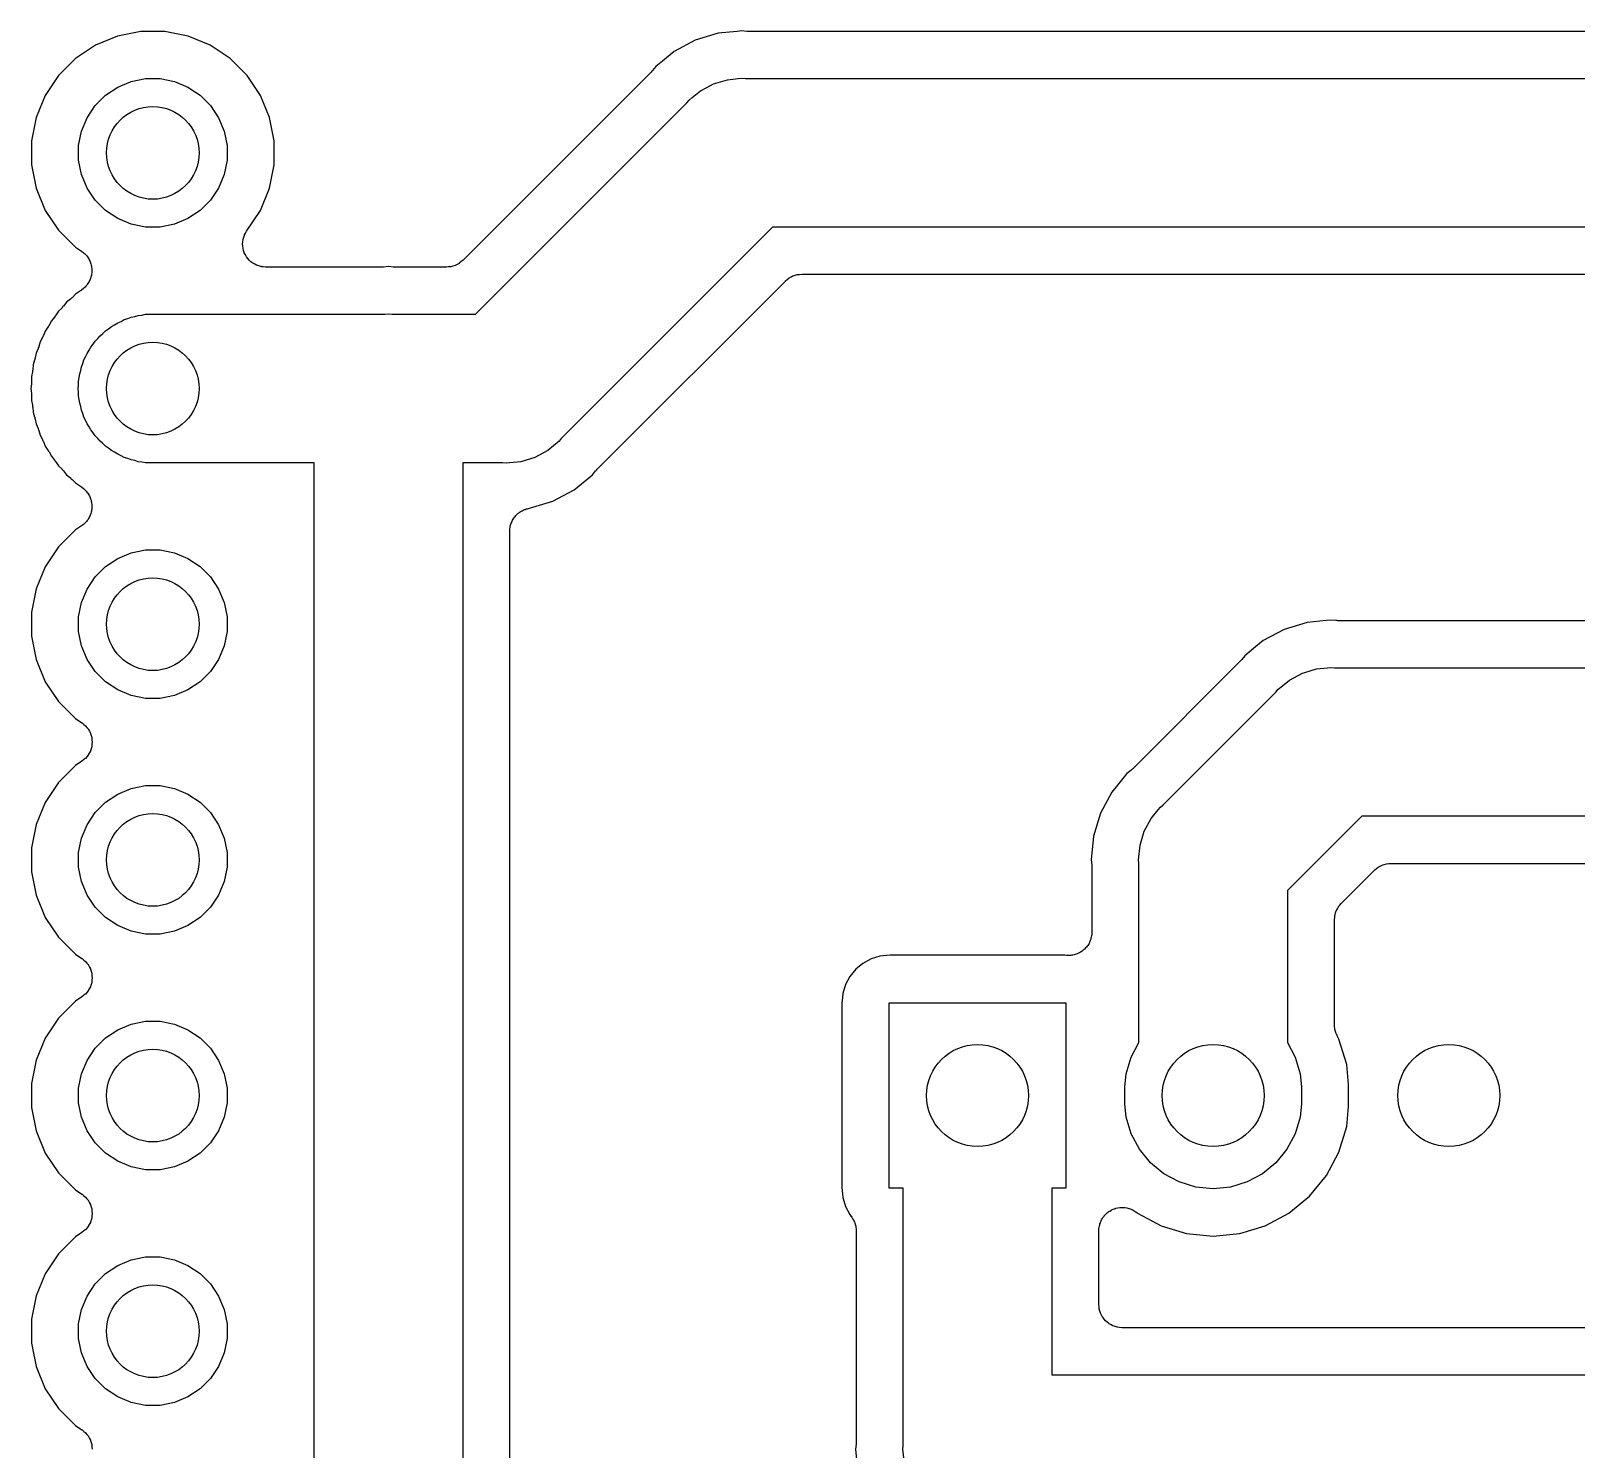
# Model space of a CAD drawing. Extents: x 42.5 to 107.4, y -118.8 to -66.6.
# Drawn here: x 68.54 to 85.19, y -92.71 to -77.43 of the extents above; entities that cross this region are included whole.
import ezdxf

# ---------------------------------------------------------------- set-up
doc = ezdxf.new("R2010")
doc.units = 0
doc.layers.add('BLACK', color=7, linetype='CONTINUOUS')

msp = doc.modelspace()

# ---------------------------------------------------------------- linework, layer by layer
at = {"layer": 'BLACK', "linetype": 'CONTINUOUS'}
for p, q in [((69.7212, -77.432), (69.4685, -77.4823)), ((69.9788, -77.432), (69.7212, -77.432)), ((70.2315, -77.4823), (69.9788, -77.432)), ((75.9436, -77.4509), (75.697, -77.5257)), ((76.1479, -77.4308), (75.9436, -77.4509)), ((76.148, -77.4308), (76.1479, -77.4308)), ((76.2, -77.4257), (76.148, -77.4308)), ((76.252, -77.4308), (76.2, -77.4257)), ((76.2626, -77.4308), (76.252, -77.4308)), ((76.273, -77.432), (76.2626, -77.4308)), ((76.2765, -77.432), (76.273, -77.432)), ((89.5247, -77.432), (76.2765, -77.432)), ((69.2304, -77.5809), (69.0162, -77.724)), ((69.4685, -77.4823), (69.2304, -77.5809)), ((70.4696, -77.5809), (70.2315, -77.4823)), ((70.6838, -77.724), (70.4696, -77.5809)), ((75.697, -77.5257), (75.4698, -77.6472)), ((69.0162, -77.724), (68.834, -77.9062)), ((70.866, -77.9062), (70.6838, -77.724)), ((75.3436, -77.7507), (75.2706, -77.8106)), ((75.4698, -77.6472), (75.3436, -77.7507)), ((75.3436, -77.7507), (75.3436, -77.7507)), ((68.834, -77.9062), (68.6909, -78.1204)), ((69.6166, -77.9707), (69.7712, -77.94)), ((69.7712, -77.94), (69.9288, -77.94)), ((69.9288, -77.94), (70.0834, -77.9707)), ((71.0091, -78.1204), (70.866, -77.9062)), ((75.221, -77.8692), (73.1914, -79.8988)), ((75.2277, -77.8611), (75.221, -77.8692)), ((75.2352, -77.8537), (75.2277, -77.8611)), ((75.2375, -77.851), (75.2352, -77.8537)), ((75.2706, -77.8106), (75.2375, -77.851)), ((75.8924, -77.9973), (76.0432, -77.9516)), ((76.0432, -77.9516), (76.1607, -77.94)), ((76.1607, -77.94), (76.2, -77.9361)), ((76.1607, -77.94), (76.1607, -77.94)), ((76.2, -77.9361), (76.2393, -77.94)), ((76.2393, -77.94), (89.8386, -77.94)), ((69.2286, -78.23), (69.34, -78.1186)), ((69.34, -78.1186), (69.4711, -78.031)), ((69.4711, -78.031), (69.6166, -77.9707)), ((70.0834, -77.9707), (70.2289, -78.031)), ((70.2289, -78.031), (70.36, -78.1186)), ((70.36, -78.1186), (70.4714, -78.23)), ((75.6646, -78.1445), (75.7534, -78.0716)), ((75.7534, -78.0716), (75.8208, -78.0356)), ((75.8208, -78.0356), (75.8924, -77.9973)), ((68.6909, -78.1204), (68.5923, -78.3585)), ((69.141, -78.3611), (69.2286, -78.23)), ((70.4714, -78.23), (70.559, -78.3611)), ((71.1077, -78.3585), (71.0091, -78.1204)), ((73.3286, -80.48), (75.6065, -78.2021)), ((75.6065, -78.2021), (75.6316, -78.1716)), ((75.6316, -78.1716), (75.6646, -78.1445)), ((68.5923, -78.3585), (68.542, -78.6112)), ((69.0807, -78.5066), (69.141, -78.3611)), ((70.559, -78.3611), (70.6193, -78.5066)), ((71.158, -78.6112), (71.1077, -78.3585)), ((68.542, -78.6112), (68.542, -78.8688)), ((69.05, -78.6612), (69.0807, -78.5066)), ((70.6193, -78.5066), (70.65, -78.6612)), ((71.158, -78.8688), (71.158, -78.6112)), ((69.05, -78.8188), (69.05, -78.6612)), ((70.65, -78.6612), (70.65, -78.8188)), ((68.542, -78.8688), (68.5923, -79.1215)), ((69.0807, -78.9734), (69.05, -78.8188)), ((70.65, -78.8188), (70.6193, -78.9734)), ((71.1077, -79.1215), (71.158, -78.8688)), ((69.141, -79.1189), (69.0807, -78.9734)), ((70.6193, -78.9734), (70.559, -79.1189)), ((68.5923, -79.1215), (68.6909, -79.3596)), ((69.2286, -79.25), (69.141, -79.1189)), ((69.34, -79.3614), (69.2286, -79.25)), ((70.4714, -79.25), (70.36, -79.3614)), ((70.559, -79.1189), (70.4714, -79.25)), ((71.0091, -79.3596), (71.1077, -79.1215)), ((68.6909, -79.3596), (68.834, -79.5738)), ((69.4711, -79.449), (69.34, -79.3614)), ((69.6166, -79.5093), (69.4711, -79.449)), ((70.2289, -79.449), (70.0834, -79.5093)), ((70.36, -79.3614), (70.2289, -79.449)), ((70.8598, -79.5831), (71.0091, -79.3596)), ((68.834, -79.5738), (69.0162, -79.756)), ((69.7712, -79.54), (69.6166, -79.5093)), ((69.9288, -79.54), (69.7712, -79.54)), ((70.0834, -79.5093), (69.9288, -79.54)), ((70.8372, -79.6251), (70.8485, -79.6042)), ((70.8485, -79.6042), (70.8598, -79.5831)), ((76.5314, -79.54), (74.2535, -81.8179)), ((90.1307, -79.54), (76.5314, -79.54)), ((69.0162, -79.756), (69.0826, -79.8004)), ((70.8176, -79.7203), (70.8201, -79.6965)), ((70.8177, -79.7208), (70.8176, -79.7203)), ((70.8176, -79.7213), (70.8177, -79.7208)), ((70.8199, -79.7452), (70.8176, -79.7213)), ((70.8221, -79.7688), (70.8199, -79.7452)), ((70.8201, -79.6965), (70.8225, -79.6728)), ((70.8222, -79.7694), (70.8221, -79.7688)), ((70.8223, -79.7699), (70.8222, -79.7694)), ((70.8291, -79.7928), (70.8223, -79.7699)), ((70.8225, -79.6728), (70.8227, -79.6723)), ((70.8227, -79.6717), (70.8298, -79.649)), ((70.8227, -79.6723), (70.8227, -79.6717)), ((70.8298, -79.649), (70.8368, -79.6261)), ((70.8368, -79.6261), (70.837, -79.6256)), ((70.837, -79.6256), (70.8372, -79.6251)), ((69.0826, -79.8004), (69.0855, -79.8023)), ((69.0855, -79.8023), (69.0943, -79.8098)), ((69.0943, -79.8098), (69.1039, -79.8162)), ((69.1039, -79.8162), (69.1129, -79.8255)), ((69.1129, -79.8255), (69.1228, -79.8338)), ((69.1228, -79.8338), (69.13, -79.8428)), ((69.13, -79.8428), (69.1381, -79.851)), ((69.1381, -79.851), (69.1452, -79.8618)), ((69.1452, -79.8618), (69.1533, -79.8719)), ((69.1533, -79.8719), (69.1586, -79.8821)), ((69.1586, -79.8821), (69.1649, -79.8918)), ((69.1649, -79.8918), (69.1698, -79.9037)), ((69.1698, -79.9037), (69.1758, -79.9152)), ((69.1758, -79.9152), (69.179, -79.9263)), ((69.179, -79.9263), (69.1834, -79.9369)), ((69.1834, -79.9369), (69.1858, -79.9496)), ((69.1858, -79.9496), (69.1894, -79.962)), ((70.8358, -79.8157), (70.8291, -79.7928)), ((70.8361, -79.8161), (70.8358, -79.8157)), ((70.8363, -79.8167), (70.8361, -79.8161)), ((70.8474, -79.8378), (70.8363, -79.8167)), ((70.8584, -79.8589), (70.8474, -79.8378)), ((70.8588, -79.8593), (70.8584, -79.8589)), ((70.859, -79.8598), (70.8588, -79.8593)), ((70.8741, -79.8784), (70.859, -79.8598)), ((70.889, -79.8969), (70.8741, -79.8784)), ((70.8894, -79.8973), (70.889, -79.8969)), ((70.8898, -79.8977), (70.8894, -79.8973)), ((70.9082, -79.913), (70.8898, -79.8977)), ((70.9264, -79.9283), (70.9082, -79.913)), ((70.9269, -79.9285), (70.9264, -79.9283)), ((70.9273, -79.9289), (70.9269, -79.9285)), ((70.9483, -79.9403), (70.9273, -79.9289)), ((70.9692, -79.9518), (70.9483, -79.9403)), ((73.1303, -79.9423), (73.1099, -79.9531)), ((73.1508, -79.9317), (73.1303, -79.9423)), ((73.1518, -79.9308), (73.1508, -79.9317)), ((73.153, -79.9302), (73.1518, -79.9308)), ((73.1709, -79.9156), (73.153, -79.9302)), ((73.1889, -79.9012), (73.1709, -79.9156)), ((73.1908, -79.8994), (73.1889, -79.9012)), ((73.1914, -79.8988), (73.1908, -79.8994)), ((73.1908, -79.8994), (73.1908, -79.8994)), ((73.1908, -79.8994), (73.1908, -79.8994)), ((69.1685, -80.1158), (69.164, -80.1265)), ((69.174, -80.1057), (69.1685, -80.1158)), ((69.1778, -80.0934), (69.174, -80.1057)), ((69.1828, -80.0814), (69.1778, -80.0934)), ((69.1851, -80.0702), (69.1828, -80.0814)), ((69.1885, -80.0592), (69.1851, -80.0702)), ((69.1899, -80.0463), (69.1885, -80.0592)), ((69.1894, -79.962), (69.1905, -79.9735)), ((69.1925, -80.0336), (69.1899, -80.0463)), ((69.1905, -79.9735), (69.1926, -79.9848)), ((69.1937, -80.0106), (69.1925, -80.0221)), ((69.1925, -80.0221), (69.1925, -80.0336)), ((69.1926, -79.9848), (69.1926, -79.9978)), ((69.1926, -79.9978), (69.1937, -80.0106)), ((70.9697, -79.9519), (70.9692, -79.9518)), ((70.9702, -79.9522), (70.9697, -79.9519)), ((70.9929, -79.9593), (70.9702, -79.9522)), ((71.0157, -79.9665), (70.9929, -79.9593)), ((71.0162, -79.9666), (71.0157, -79.9665)), ((71.0167, -79.9668), (71.0162, -79.9666)), ((71.0405, -79.9693), (71.0167, -79.9668)), ((71.0641, -79.972), (71.0405, -79.9693)), ((71.0652, -79.972), (71.0641, -79.972)), ((71.0653, -79.972), (71.0652, -79.972)), ((71.0652, -79.972), (71.0652, -79.972)), ((71.0676, -79.972), (71.0653, -79.972)), ((72.3135, -79.972), (71.0676, -79.972)), ((72.324, -79.971), (72.3135, -79.972)), ((72.3345, -79.9711), (72.324, -79.971)), ((72.338, -79.9708), (72.3345, -79.9711)), ((72.39, -79.9657), (72.338, -79.9708)), ((72.442, -79.9708), (72.39, -79.9657)), ((72.4526, -79.9708), (72.442, -79.9708)), ((72.463, -79.972), (72.4526, -79.9708)), ((72.4665, -79.972), (72.463, -79.972)), ((73.0147, -79.972), (72.4665, -79.972)), ((73.0377, -79.9697), (73.0147, -79.972)), ((73.0606, -79.9677), (73.0377, -79.9697)), ((73.0619, -79.9674), (73.0606, -79.9677)), ((73.0632, -79.9672), (73.0619, -79.9674)), ((73.0854, -79.9606), (73.0632, -79.9672)), ((73.1075, -79.9541), (73.0854, -79.9606)), ((73.1087, -79.9535), (73.1075, -79.9541)), ((73.1099, -79.9531), (73.1087, -79.9535)), ((76.6711, -80.1188), (76.6891, -80.1044)), ((76.6891, -80.1044), (76.707, -80.0898)), ((76.707, -80.0898), (76.7082, -80.0892)), ((76.7082, -80.0892), (76.7092, -80.0883)), ((76.7092, -80.0883), (76.7297, -80.0777)), ((76.7297, -80.0777), (76.7501, -80.0669)), ((76.7501, -80.0669), (76.7513, -80.0665)), ((76.7513, -80.0665), (76.7525, -80.0659)), ((76.7525, -80.0659), (76.7746, -80.0595)), ((76.7746, -80.0595), (76.7968, -80.0528)), ((76.7968, -80.0528), (76.7981, -80.0526)), ((76.7981, -80.0526), (76.7994, -80.0523)), ((76.7994, -80.0523), (76.8223, -80.0503)), ((76.8223, -80.0503), (76.8453, -80.048)), ((76.8453, -80.048), (90.0935, -80.048)), ((69.0162, -80.264), (68.9792, -80.301)), ((69.0597, -80.235), (69.0162, -80.264)), ((69.0678, -80.2283), (69.0597, -80.235)), ((69.0767, -80.2225), (69.0678, -80.2283)), ((69.0794, -80.2203), (69.0767, -80.2225)), ((69.1023, -80.2015), (69.0794, -80.2203)), ((69.1105, -80.1934), (69.1023, -80.2015)), ((69.1194, -80.1861), (69.1105, -80.1934)), ((69.1277, -80.1762), (69.1194, -80.1861)), ((69.1369, -80.167), (69.1277, -80.1762)), ((69.1433, -80.1574), (69.1369, -80.167)), ((69.1506, -80.1486), (69.1433, -80.1574)), ((69.1568, -80.1372), (69.1506, -80.1486)), ((69.164, -80.1265), (69.1568, -80.1372)), ((74.639, -82.1508), (76.6686, -80.1212)), ((76.6686, -80.1212), (76.6692, -80.1206)), ((76.6692, -80.1206), (76.6711, -80.1188)), ((76.6692, -80.1206), (76.6692, -80.1206)), ((76.6692, -80.1206), (76.6692, -80.1206)), ((68.834, -80.4462), (68.805, -80.4897)), ((68.871, -80.4092), (68.834, -80.4462)), ((68.8777, -80.4011), (68.871, -80.4092)), ((68.8852, -80.3937), (68.8777, -80.4011)), ((68.8875, -80.3911), (68.8852, -80.3937)), ((68.9206, -80.3506), (68.8875, -80.3911)), ((68.9611, -80.3175), (68.9206, -80.3506)), ((68.9685, -80.31), (68.9611, -80.3175)), ((68.9767, -80.3034), (68.9685, -80.31)), ((68.9792, -80.301), (68.9767, -80.3034)), ((68.7199, -80.617), (68.6909, -80.6604)), ((68.7249, -80.6077), (68.7199, -80.617)), ((68.7309, -80.599), (68.7249, -80.6077)), ((68.7325, -80.5959), (68.7309, -80.599)), ((68.7572, -80.5498), (68.7325, -80.5959)), ((68.7903, -80.5094), (68.7572, -80.5498)), ((68.7962, -80.5006), (68.7903, -80.5094)), ((68.803, -80.4926), (68.7962, -80.5006)), ((68.805, -80.4897), (68.803, -80.4926)), ((69.3729, -80.6367), (69.4034, -80.6116)), ((69.4034, -80.6116), (69.4382, -80.593)), ((69.4382, -80.593), (69.4711, -80.571)), ((69.4711, -80.571), (69.5076, -80.5559)), ((69.5076, -80.5559), (69.5424, -80.5373)), ((69.5424, -80.5373), (69.5802, -80.5259)), ((69.5802, -80.5259), (69.6166, -80.5107)), ((69.6166, -80.5107), (69.6554, -80.503)), ((69.6554, -80.503), (69.6932, -80.4916)), ((69.6932, -80.4916), (69.7325, -80.4877)), ((69.7325, -80.4877), (69.7712, -80.48)), ((69.7712, -80.48), (72.3507, -80.48)), ((72.3507, -80.48), (72.39, -80.4761)), ((72.39, -80.4761), (72.4293, -80.48)), ((72.4293, -80.48), (73.3286, -80.48)), ((68.6357, -80.777), (68.6205, -80.8271)), ((68.6604, -80.7309), (68.6357, -80.777)), ((68.6644, -80.7212), (68.6604, -80.7309)), ((68.6695, -80.712), (68.6644, -80.7212)), ((68.6709, -80.7087), (68.6695, -80.712)), ((68.6909, -80.6604), (68.6709, -80.7087)), ((69.2067, -80.8029), (69.2286, -80.77)), ((69.2286, -80.77), (69.2565, -80.7421)), ((69.2565, -80.7421), (69.2816, -80.7116)), ((69.2816, -80.7116), (69.3121, -80.6865)), ((69.3121, -80.6865), (69.34, -80.6586)), ((69.34, -80.6586), (69.3729, -80.6367)), ((68.5821, -80.9497), (68.5814, -80.9532)), ((68.5923, -80.8985), (68.5821, -80.9497)), ((68.6123, -80.8502), (68.5923, -80.8985)), ((68.6153, -80.8401), (68.6123, -80.8502)), ((68.6195, -80.8304), (68.6153, -80.8401)), ((68.6205, -80.8271), (68.6195, -80.8304)), ((69.1073, -80.9724), (69.1259, -80.9376)), ((69.1259, -80.9376), (69.141, -80.9011)), ((69.141, -80.9011), (69.163, -80.8682)), ((69.163, -80.8682), (69.1816, -80.8334)), ((69.1816, -80.8334), (69.2067, -80.8029)), ((68.5522, -81.0999), (68.542, -81.1512)), ((68.5532, -81.0894), (68.5522, -81.0999)), ((68.5554, -81.0791), (68.5532, -81.0894)), ((68.5558, -81.0756), (68.5554, -81.0791)), ((68.5609, -81.0236), (68.5558, -81.0756)), ((68.5761, -80.9735), (68.5609, -81.0236)), ((68.5782, -80.9632), (68.5761, -80.9735)), ((68.5814, -80.9532), (68.5782, -80.9632)), ((69.0616, -81.1232), (69.073, -81.0854)), ((69.073, -81.0854), (69.0807, -81.0466)), ((69.0807, -81.0466), (69.0959, -81.0102)), ((69.0959, -81.0102), (69.1073, -80.9724)), ((68.5408, -81.228), (68.5357, -81.28)), ((68.5357, -81.28), (68.5408, -81.332)), ((68.542, -81.207), (68.5408, -81.2174)), ((68.5408, -81.2174), (68.5408, -81.228)), ((68.542, -81.1512), (68.542, -81.2035)), ((68.542, -81.2035), (68.542, -81.207)), ((69.0461, -81.28), (69.05, -81.2407)), ((69.05, -81.3193), (69.0461, -81.28)), ((69.05, -81.2012), (69.0577, -81.1625)), ((69.05, -81.2407), (69.05, -81.2012)), ((69.0577, -81.1625), (69.0616, -81.1232)), ((68.5408, -81.332), (68.5411, -81.3355)), ((68.5411, -81.3355), (68.541, -81.346)), ((68.541, -81.346), (68.542, -81.3565)), ((68.542, -81.3565), (68.542, -81.4088)), ((68.542, -81.4088), (68.5522, -81.4601)), ((69.05, -81.3588), (69.05, -81.3193)), ((69.0577, -81.3975), (69.05, -81.3588)), ((69.0616, -81.4368), (69.0577, -81.3975)), ((69.073, -81.4746), (69.0616, -81.4368)), ((68.5522, -81.4601), (68.5529, -81.4635)), ((68.5529, -81.4635), (68.5537, -81.474)), ((68.5537, -81.474), (68.5558, -81.4844)), ((68.5558, -81.4844), (68.5609, -81.5364)), ((68.5609, -81.5364), (68.5761, -81.5865)), ((68.5761, -81.5865), (68.5771, -81.5898)), ((68.5771, -81.5898), (68.579, -81.6002)), ((68.579, -81.6002), (68.5821, -81.6102)), ((68.5821, -81.6102), (68.5923, -81.6615)), ((69.0807, -81.5134), (69.073, -81.4746)), ((69.0959, -81.5498), (69.0807, -81.5134)), ((69.1073, -81.5876), (69.0959, -81.5498)), ((69.1259, -81.6224), (69.1073, -81.5876)), ((68.5923, -81.6615), (68.6123, -81.7098)), ((68.6123, -81.7098), (68.6136, -81.7131)), ((68.6136, -81.7131), (68.6165, -81.7232)), ((68.6165, -81.7232), (68.6205, -81.7329)), ((68.6205, -81.7329), (68.6357, -81.783)), ((68.6357, -81.783), (68.6604, -81.8291)), ((69.141, -81.6589), (69.1259, -81.6224)), ((69.163, -81.6918), (69.141, -81.6589)), ((69.1816, -81.7266), (69.163, -81.6918)), ((69.2067, -81.7571), (69.1816, -81.7266)), ((69.2286, -81.79), (69.2067, -81.7571)), ((68.6604, -81.8291), (68.662, -81.8322)), ((68.662, -81.8322), (68.6659, -81.842)), ((68.6659, -81.842), (68.6709, -81.8513)), ((68.6709, -81.8513), (68.6909, -81.8996)), ((68.6909, -81.8996), (68.7199, -81.943)), ((68.7199, -81.943), (68.7218, -81.946)), ((68.7218, -81.946), (68.7267, -81.9553)), ((69.2565, -81.8179), (69.2286, -81.79)), ((69.2816, -81.8484), (69.2565, -81.8179)), ((69.3121, -81.8735), (69.2816, -81.8484)), ((69.34, -81.9014), (69.3121, -81.8735)), ((69.3729, -81.9233), (69.34, -81.9014)), ((69.4034, -81.9484), (69.3729, -81.9233)), ((69.4382, -81.967), (69.4034, -81.9484)), ((74.1066, -81.9484), (73.9676, -82.0227)), ((74.2284, -81.8484), (74.1066, -81.9484)), ((74.2535, -81.8179), (74.2284, -81.8484)), ((68.7267, -81.9553), (68.7325, -81.9641)), ((68.7325, -81.9641), (68.7572, -82.0102)), ((68.7572, -82.0102), (68.7903, -82.0506)), ((68.7903, -82.0506), (68.7925, -82.0533)), ((68.7925, -82.0533), (68.7983, -82.0622)), ((68.7983, -82.0622), (68.805, -82.0703)), ((68.805, -82.0703), (68.834, -82.1138)), ((68.834, -82.1138), (68.871, -82.1508)), ((69.4711, -81.989), (69.4382, -81.967)), ((69.5076, -82.0041), (69.4711, -81.989)), ((69.5424, -82.0227), (69.5076, -82.0041)), ((69.5802, -82.0341), (69.5424, -82.0227)), ((69.6166, -82.0493), (69.5802, -82.0341)), ((69.6554, -82.057), (69.6166, -82.0493)), ((69.6932, -82.0684), (69.6554, -82.057)), ((69.7325, -82.0723), (69.6932, -82.0684)), ((69.7712, -82.08), (69.7325, -82.0723)), ((71.59, -82.08), (69.7712, -82.08)), ((71.59, -97.7507), (71.59, -82.08)), ((73.6207, -82.08), (73.19, -82.08)), ((73.19, -82.08), (73.19, -97.4586)), ((73.66, -82.0839), (73.6207, -82.08)), ((73.6993, -82.08), (73.66, -82.0839)), ((73.8168, -82.0684), (73.6993, -82.08)), ((73.6993, -82.08), (73.6993, -82.08)), ((73.9676, -82.0227), (73.8168, -82.0684)), ((68.871, -82.1508), (68.8734, -82.1533)), ((68.8734, -82.1533), (68.88, -82.1615)), ((68.88, -82.1615), (68.8875, -82.1689)), ((68.8875, -82.1689), (68.9206, -82.2094)), ((68.9206, -82.2094), (68.9611, -82.2425)), ((68.9611, -82.2425), (68.9637, -82.2448)), ((68.9637, -82.2448), (68.9711, -82.2523)), ((68.9711, -82.2523), (68.9792, -82.259)), ((68.9792, -82.259), (69.0162, -82.296)), ((74.3902, -82.3728), (74.5894, -82.2094)), ((74.5894, -82.2094), (74.6225, -82.1689)), ((74.6225, -82.1689), (74.6248, -82.1663)), ((74.6248, -82.1663), (74.6323, -82.1589)), ((74.6323, -82.1589), (74.639, -82.1508)), ((69.0162, -82.296), (69.0597, -82.325)), ((69.0597, -82.325), (69.0626, -82.327)), ((69.0626, -82.327), (69.0706, -82.3338)), ((69.0706, -82.3338), (69.0794, -82.3397)), ((69.0794, -82.3397), (69.1023, -82.3585)), ((69.1023, -82.3585), (69.105, -82.3607)), ((69.105, -82.3607), (69.1131, -82.369)), ((69.1131, -82.369), (69.1219, -82.3764)), ((69.1219, -82.3764), (69.13, -82.3864)), ((69.13, -82.3864), (69.1391, -82.3957)), ((69.1391, -82.3957), (69.1453, -82.4054)), ((69.1453, -82.4054), (69.1526, -82.4143)), ((69.1526, -82.4143), (69.1586, -82.4258)), ((69.1586, -82.4258), (69.1656, -82.4366)), ((69.1656, -82.4366), (69.1699, -82.4473)), ((69.1699, -82.4473), (69.1753, -82.4575)), ((74.163, -82.4943), (74.3902, -82.3728)), ((69.1753, -82.4575), (69.179, -82.4699)), ((69.179, -82.4699), (69.1838, -82.4819)), ((69.185, -82.6138), (69.1823, -82.6264)), ((69.1838, -82.4819), (69.1859, -82.4932)), ((69.1888, -82.6014), (69.185, -82.6138)), ((69.1859, -82.4932), (69.1892, -82.5043)), ((69.1899, -82.5899), (69.1888, -82.6014)), ((69.1892, -82.5043), (69.1904, -82.5171)), ((69.1923, -82.5786), (69.1899, -82.5899)), ((69.1904, -82.5171), (69.1928, -82.5298)), ((69.1924, -82.5657), (69.1923, -82.5786)), ((69.1937, -82.5528), (69.1924, -82.5657)), ((69.1928, -82.5298), (69.1927, -82.5414)), ((69.1927, -82.5414), (69.1937, -82.5528)), ((73.7899, -82.6235), (73.8009, -82.6162)), ((73.8009, -82.6162), (73.8111, -82.608)), ((73.8111, -82.608), (73.8211, -82.6027)), ((73.8211, -82.6027), (73.8305, -82.5965)), ((73.8305, -82.5965), (73.8427, -82.5915)), ((73.8427, -82.5915), (73.8543, -82.5854)), ((73.8543, -82.5854), (73.8652, -82.5822)), ((73.8652, -82.5822), (73.8756, -82.5779)), ((73.8756, -82.5779), (73.8885, -82.5753)), ((73.8885, -82.5753), (73.9012, -82.5716)), ((73.9012, -82.5716), (73.9111, -82.5707)), ((73.9111, -82.5707), (74.163, -82.4943)), ((69.0826, -82.7596), (69.0162, -82.804)), ((69.0915, -82.7523), (69.0826, -82.7596)), ((69.1012, -82.746), (69.0915, -82.7523)), ((69.1104, -82.7369), (69.1012, -82.746)), ((69.1204, -82.7287), (69.1104, -82.7369)), ((69.1277, -82.7198), (69.1204, -82.7287)), ((69.1359, -82.7117), (69.1277, -82.7198)), ((69.1431, -82.701), (69.1359, -82.7117)), ((69.1514, -82.691), (69.1431, -82.701)), ((69.1568, -82.6809), (69.1514, -82.691)), ((69.1633, -82.6713), (69.1568, -82.6809)), ((69.1683, -82.6594), (69.1633, -82.6713)), ((69.1745, -82.648), (69.1683, -82.6594)), ((69.1778, -82.637), (69.1745, -82.648)), ((69.1823, -82.6264), (69.1778, -82.637)), ((73.6994, -82.7912), (73.702, -82.7783)), ((73.702, -82.7783), (73.7035, -82.7652)), ((73.7035, -82.7652), (73.7069, -82.7544)), ((73.7069, -82.7544), (73.7091, -82.7434)), ((73.7091, -82.7434), (73.7142, -82.7312)), ((73.7142, -82.7312), (73.7182, -82.7187)), ((73.7182, -82.7187), (73.7237, -82.7088)), ((73.7237, -82.7088), (73.728, -82.6984)), ((73.728, -82.6984), (73.7354, -82.6875)), ((73.7354, -82.6875), (73.7417, -82.6759)), ((73.7417, -82.6759), (73.749, -82.6673)), ((73.749, -82.6673), (73.7553, -82.6579)), ((73.7553, -82.6579), (73.7646, -82.6486)), ((73.7646, -82.6486), (73.7731, -82.6386)), ((73.7731, -82.6386), (73.7819, -82.6315)), ((73.7819, -82.6315), (73.7899, -82.6235)), ((69.0162, -82.804), (68.834, -82.9862)), ((73.698, -82.8137), (73.6993, -82.8024)), ((73.698, -82.8172), (73.698, -82.8137)), ((73.698, -97.1447), (73.698, -82.8172)), ((73.6993, -82.8024), (73.6994, -82.7912)), ((68.834, -82.9862), (68.6909, -83.2004)), ((69.34, -83.1986), (69.4711, -83.111)), ((69.4711, -83.111), (69.6166, -83.0507)), ((69.6166, -83.0507), (69.7712, -83.02)), ((69.7712, -83.02), (69.9288, -83.02)), ((69.9288, -83.02), (70.0834, -83.0507)), ((70.0834, -83.0507), (70.2289, -83.111)), ((70.2289, -83.111), (70.36, -83.1986)), ((68.6909, -83.2004), (68.5923, -83.4385)), ((69.2286, -83.31), (69.34, -83.1986)), ((70.36, -83.1986), (70.4714, -83.31)), ((68.5923, -83.4385), (68.542, -83.6912)), ((69.0807, -83.5866), (69.141, -83.4411)), ((69.141, -83.4411), (69.2286, -83.31)), ((70.4714, -83.31), (70.559, -83.4411)), ((70.559, -83.4411), (70.6193, -83.5866)), ((69.05, -83.7412), (69.0807, -83.5866)), ((70.6193, -83.5866), (70.65, -83.7412)), ((68.542, -83.6912), (68.542, -83.9488)), ((69.05, -83.8988), (69.05, -83.7412)), ((70.65, -83.7412), (70.65, -83.8988)), ((82.4979, -83.7808), (82.2936, -83.8009)), ((82.498, -83.7808), (82.4979, -83.7808)), ((82.55, -83.7757), (82.498, -83.7808)), ((82.602, -83.7808), (82.55, -83.7757)), ((82.6126, -83.7808), (82.602, -83.7808)), ((82.623, -83.782), (82.6126, -83.7808)), ((82.6265, -83.782), (82.623, -83.782)), ((89.2945, -83.782), (82.6265, -83.782)), ((68.542, -83.9488), (68.5923, -84.2015)), ((69.0807, -84.0534), (69.05, -83.8988)), ((70.65, -83.8988), (70.6193, -84.0534)), ((82.047, -83.8757), (81.8198, -83.9972)), ((82.2936, -83.8009), (82.047, -83.8757)), ((69.141, -84.1989), (69.0807, -84.0534)), ((70.6193, -84.0534), (70.559, -84.1989)), ((81.7161, -84.0823), (81.6206, -84.1606)), ((81.8198, -83.9972), (81.7161, -84.0823)), ((81.7161, -84.0823), (81.7161, -84.0823)), ((68.5923, -84.2015), (68.6909, -84.4396)), ((69.2286, -84.33), (69.141, -84.1989)), ((70.559, -84.1989), (70.4714, -84.33)), ((81.571, -84.2192), (80.4092, -85.381)), ((81.5777, -84.2111), (81.571, -84.2192)), ((81.5852, -84.2037), (81.5777, -84.2111)), ((81.5875, -84.201), (81.5852, -84.2037)), ((81.6206, -84.1606), (81.5875, -84.201)), ((68.6909, -84.4396), (68.834, -84.6538)), ((69.34, -84.4414), (69.2286, -84.33)), ((69.4711, -84.529), (69.34, -84.4414)), ((70.36, -84.4414), (70.2289, -84.529)), ((70.4714, -84.33), (70.36, -84.4414)), ((82.0277, -84.4838), (82.1034, -84.4216)), ((82.1034, -84.4216), (82.2424, -84.3473)), ((82.2424, -84.3473), (82.2694, -84.3391)), ((82.2694, -84.3391), (82.3932, -84.3016)), ((82.3932, -84.3016), (82.5107, -84.29)), ((82.5107, -84.29), (82.55, -84.2861)), ((82.5107, -84.29), (82.5107, -84.29)), ((82.55, -84.2861), (82.5893, -84.29)), ((82.5893, -84.29), (89.8386, -84.29)), ((69.6166, -84.5893), (69.4711, -84.529)), ((69.7712, -84.62), (69.6166, -84.5893)), ((70.0834, -84.5893), (69.9288, -84.62)), ((70.2289, -84.529), (70.0834, -84.5893)), ((80.7421, -85.7665), (81.9565, -84.5521)), ((81.9565, -84.5521), (81.9816, -84.5216)), ((81.9816, -84.5216), (82.0277, -84.4838)), ((68.834, -84.6538), (69.0162, -84.836)), ((69.9288, -84.62), (69.7712, -84.62)), ((69.0162, -84.836), (69.0853, -84.8821)), ((69.0853, -84.8821), (69.087, -84.8833)), ((69.087, -84.8833), (69.0871, -84.8834)), ((69.0871, -84.8834), (69.0871, -84.8834)), ((69.0871, -84.8834), (69.0881, -84.8841)), ((69.0881, -84.8841), (69.1064, -84.8995)), ((69.1064, -84.8995), (69.1245, -84.9146)), ((69.1245, -84.9146), (69.1249, -84.9151)), ((69.1249, -84.9151), (69.1254, -84.9156)), ((69.1254, -84.9156), (69.1403, -84.9342)), ((69.1403, -84.9342), (69.1552, -84.9526)), ((69.1552, -84.9526), (69.1555, -84.9531)), ((69.1555, -84.9531), (69.1559, -84.9537)), ((69.1559, -84.9537), (69.1669, -84.9747)), ((69.1669, -84.9747), (69.1779, -84.9957)), ((69.1779, -84.9957), (69.1781, -84.9964)), ((69.1781, -84.9964), (69.1784, -84.997)), ((69.1784, -84.997), (69.185, -85.0197)), ((69.185, -85.0197), (69.1918, -85.0425)), ((69.1918, -85.0425), (69.1919, -85.0432)), ((69.1919, -85.0432), (69.1921, -85.0438)), ((69.1921, -85.0438), (69.1942, -85.0675)), ((69.1964, -85.0924), (69.1938, -85.116)), ((69.1942, -85.0675), (69.1964, -85.0911)), ((69.1964, -85.0911), (69.1963, -85.0917)), ((69.1963, -85.0917), (69.1964, -85.0924)), ((69.1221, -85.2679), (69.1037, -85.2828)), ((69.1225, -85.2674), (69.1221, -85.2679)), ((69.123, -85.2669), (69.1225, -85.2674)), ((69.1382, -85.2485), (69.123, -85.2669)), ((69.1533, -85.2303), (69.1382, -85.2485)), ((69.1536, -85.2298), (69.1533, -85.2303)), ((69.154, -85.2293), (69.1536, -85.2298)), ((69.1652, -85.2083), (69.154, -85.2293)), ((69.1766, -85.1875), (69.1652, -85.2083)), ((69.1768, -85.1869), (69.1766, -85.1875)), ((69.1771, -85.1863), (69.1768, -85.1869)), ((69.1841, -85.1635), (69.1771, -85.1863)), ((69.1911, -85.1409), (69.1841, -85.1635)), ((69.1912, -85.1403), (69.1911, -85.1409)), ((69.1914, -85.1396), (69.1912, -85.1403)), ((69.1938, -85.116), (69.1914, -85.1396)), ((69.0162, -85.344), (68.834, -85.5262)), ((69.0853, -85.2979), (69.0162, -85.344)), ((69.1037, -85.2828), (69.0853, -85.2979)), ((80.3506, -85.4306), (80.2494, -85.554)), ((80.391, -85.3975), (80.3506, -85.4306)), ((80.3985, -85.39), (80.391, -85.3975)), ((80.4067, -85.3834), (80.3985, -85.39)), ((80.4092, -85.381), (80.4067, -85.3834)), ((68.834, -85.5262), (68.6909, -85.7404)), ((69.4711, -85.651), (69.6166, -85.5907)), ((69.6166, -85.5907), (69.7712, -85.56)), ((69.7712, -85.56), (69.9288, -85.56)), ((69.9288, -85.56), (70.0834, -85.5907)), ((70.0834, -85.5907), (70.2289, -85.651)), ((80.2494, -85.554), (80.1872, -85.6298)), ((80.2494, -85.554), (80.2494, -85.554)), ((68.6909, -85.7404), (68.5923, -85.9785)), ((69.2286, -85.85), (69.34, -85.7386)), ((69.34, -85.7386), (69.4711, -85.651)), ((70.2289, -85.651), (70.36, -85.7386)), ((70.36, -85.7386), (70.4714, -85.85)), ((80.1872, -85.6298), (80.0657, -85.857)), ((80.7116, -85.7916), (80.7421, -85.7665)), ((69.141, -85.9811), (69.2286, -85.85)), ((70.4714, -85.85), (70.559, -85.9811)), ((80.0657, -85.857), (79.9909, -86.1036)), ((80.5373, -86.0524), (80.6116, -85.9134)), ((80.6116, -85.9134), (80.6865, -85.8221)), ((80.6865, -85.8221), (80.7116, -85.7916)), ((80.6865, -85.8221), (80.6865, -85.8221)), ((82.8814, -85.89), (82.08, -86.6914)), ((90.1307, -85.89), (82.8814, -85.89)), ((68.5923, -85.9785), (68.542, -86.2312)), ((69.0807, -86.1266), (69.141, -85.9811)), ((70.559, -85.9811), (70.6193, -86.1266)), ((79.9909, -86.1036), (79.9657, -86.36)), ((80.4916, -86.2032), (80.5373, -86.0524)), ((68.542, -86.2312), (68.542, -86.4888)), ((69.05, -86.2812), (69.0807, -86.1266)), ((70.6193, -86.1266), (70.65, -86.2812)), ((80.4761, -86.36), (80.4916, -86.2032)), ((69.05, -86.4388), (69.05, -86.2812)), ((69.0807, -86.5934), (69.05, -86.4388)), ((70.65, -86.4388), (70.6193, -86.5934)), ((70.65, -86.2812), (70.65, -86.4388)), ((79.9657, -86.36), (79.9708, -86.412)), ((79.9708, -86.412), (79.9711, -86.4155)), ((79.9711, -86.4155), (79.971, -86.4261)), ((79.971, -86.4261), (79.972, -86.4365)), ((79.972, -86.4365), (79.972, -87.1412)), ((80.48, -86.3993), (80.4761, -86.36)), ((80.48, -88.3286), (80.48, -86.3993)), ((83.0391, -86.4544), (83.057, -86.4398)), ((83.057, -86.4398), (83.0582, -86.4392)), ((83.0582, -86.4392), (83.0592, -86.4383)), ((83.0592, -86.4383), (83.0797, -86.4277)), ((83.0797, -86.4277), (83.1001, -86.4169)), ((83.1001, -86.4169), (83.1013, -86.4165)), ((83.1013, -86.4165), (83.1025, -86.4159)), ((83.1025, -86.4159), (83.1246, -86.4095)), ((83.1246, -86.4095), (83.1468, -86.4028)), ((83.1468, -86.4028), (83.1481, -86.4026)), ((83.1481, -86.4026), (83.1494, -86.4023)), ((83.1494, -86.4023), (83.1723, -86.4003)), ((83.1723, -86.4003), (83.1953, -86.398)), ((83.1953, -86.398), (90.0935, -86.398)), ((68.542, -86.4888), (68.5923, -86.7415)), ((69.141, -86.7389), (69.0807, -86.5934)), ((70.6193, -86.5934), (70.559, -86.7389)), ((82.6612, -86.8286), (83.0186, -86.4712)), ((83.0186, -86.4712), (83.0192, -86.4706)), ((83.0192, -86.4706), (83.0211, -86.4688)), ((83.0192, -86.4706), (83.0192, -86.4706)), ((83.0192, -86.4706), (83.0192, -86.4706)), ((83.0211, -86.4688), (83.0391, -86.4544)), ((68.5923, -86.7415), (68.6909, -86.9796)), ((69.2286, -86.87), (69.141, -86.7389)), ((70.559, -86.7389), (70.4714, -86.87)), ((82.08, -86.6914), (82.08, -88.3286)), ((69.34, -86.9814), (69.2286, -86.87)), ((70.4714, -86.87), (70.36, -86.9814)), ((82.5935, -86.9534), (82.6004, -86.9314)), ((82.6004, -86.9314), (82.6072, -86.9093)), ((82.6072, -86.9093), (82.6078, -86.9081)), ((82.6078, -86.9081), (82.6082, -86.9069)), ((82.6082, -86.9069), (82.6193, -86.8867)), ((82.6193, -86.8867), (82.6303, -86.8663)), ((82.6303, -86.8663), (82.6311, -86.8652)), ((82.6311, -86.8652), (82.6317, -86.8641)), ((82.6317, -86.8641), (82.6465, -86.8465)), ((82.6465, -86.8465), (82.6612, -86.8286)), ((68.6909, -86.9796), (68.834, -87.1938)), ((69.4711, -87.069), (69.34, -86.9814)), ((69.6166, -87.1293), (69.4711, -87.069)), ((70.2289, -87.069), (70.0834, -87.1293)), ((70.36, -86.9814), (70.2289, -87.069)), ((82.588, -87.0019), (82.5906, -86.9789)), ((82.588, -87.0044), (82.588, -87.0019)), ((82.588, -87.0045), (82.588, -87.0044)), ((82.588, -87.0053), (82.588, -87.0045)), ((82.588, -87.0045), (82.588, -87.0045)), ((82.588, -88.1387), (82.588, -87.0053)), ((82.5906, -86.9789), (82.5929, -86.9559)), ((82.5929, -86.9559), (82.5933, -86.9547)), ((82.5933, -86.9547), (82.5935, -86.9534)), ((68.834, -87.1938), (69.0162, -87.376)), ((69.7712, -87.16), (69.6166, -87.1293)), ((69.9288, -87.16), (69.7712, -87.16)), ((70.0834, -87.1293), (69.9288, -87.16)), ((79.9346, -87.2711), (79.9283, -87.2825)), ((79.9419, -87.2602), (79.9346, -87.2711)), ((79.9463, -87.2497), (79.9419, -87.2602)), ((79.9518, -87.2397), (79.9463, -87.2497)), ((79.9557, -87.2273), (79.9518, -87.2397)), ((79.9608, -87.2153), (79.9557, -87.2273)), ((79.9631, -87.2041), (79.9608, -87.2153)), ((79.9665, -87.1932), (79.9631, -87.2041)), ((79.968, -87.1803), (79.9665, -87.1932)), ((79.9706, -87.1675), (79.968, -87.1803)), ((79.9707, -87.1561), (79.9706, -87.1675)), ((79.972, -87.1447), (79.9707, -87.1561)), ((79.972, -87.1412), (79.972, -87.1447)), ((69.0162, -87.376), (69.0853, -87.4221)), ((69.0853, -87.4221), (69.087, -87.4233)), ((69.087, -87.4233), (69.0871, -87.4234)), ((69.0871, -87.4234), (69.0871, -87.4234)), ((69.0871, -87.4234), (69.0881, -87.4241)), ((69.0881, -87.4241), (69.1064, -87.4395)), ((69.1064, -87.4395), (69.1245, -87.4546)), ((77.5922, -87.4284), (77.5039, -87.4756)), ((77.6879, -87.3994), (77.5922, -87.4284)), ((77.7998, -87.3883), (77.6879, -87.3994)), ((79.6802, -87.3883), (77.7998, -87.3883)), ((79.6975, -87.39), (79.6802, -87.3883)), ((79.7089, -87.39), (79.6975, -87.39)), ((79.7203, -87.3912), (79.7089, -87.39)), ((79.7332, -87.3901), (79.7203, -87.3912)), ((79.7463, -87.3901), (79.7332, -87.3901)), ((79.7575, -87.3878), (79.7463, -87.3901)), ((79.7688, -87.3868), (79.7575, -87.3878)), ((79.7814, -87.3831), (79.7688, -87.3868)), ((79.7942, -87.3806), (79.7814, -87.3831)), ((79.8047, -87.3763), (79.7942, -87.3806)), ((79.8157, -87.373), (79.8047, -87.3763)), ((79.8272, -87.367), (79.8157, -87.373)), ((79.8393, -87.362), (79.8272, -87.367)), ((79.8488, -87.3557), (79.8393, -87.362)), ((79.8589, -87.3504), (79.8488, -87.3557)), ((79.869, -87.3423), (79.8589, -87.3504)), ((79.8799, -87.335), (79.869, -87.3423)), ((79.888, -87.327), (79.8799, -87.335)), ((79.8969, -87.3199), (79.888, -87.327)), ((79.9053, -87.3099), (79.8969, -87.3199)), ((79.9146, -87.3007), (79.9053, -87.3099)), ((79.9209, -87.2912), (79.9146, -87.3007)), ((79.9283, -87.2825), (79.9209, -87.2912)), ((69.1245, -87.4546), (69.1249, -87.4551)), ((69.1249, -87.4551), (69.1254, -87.4556)), ((69.1254, -87.4556), (69.1403, -87.4742)), ((69.1403, -87.4742), (69.1552, -87.4926)), ((69.1552, -87.4926), (69.1555, -87.4931)), ((69.1555, -87.4931), (69.1559, -87.4937)), ((69.1559, -87.4937), (69.1669, -87.5147)), ((69.1669, -87.5147), (69.1779, -87.5357)), ((69.1779, -87.5357), (69.1781, -87.5364)), ((69.1781, -87.5364), (69.1784, -87.537)), ((69.1784, -87.537), (69.185, -87.5597)), ((69.185, -87.5597), (69.1918, -87.5825)), ((69.1918, -87.5825), (69.1919, -87.5832)), ((69.1919, -87.5832), (69.1921, -87.5838)), ((69.1921, -87.5838), (69.1942, -87.6075)), ((69.1942, -87.6075), (69.1964, -87.6311)), ((77.4266, -87.5391), (77.3631, -87.6164)), ((77.5039, -87.4756), (77.4266, -87.5391)), ((69.1533, -87.7703), (69.1382, -87.7885)), ((69.1536, -87.7698), (69.1533, -87.7703)), ((69.154, -87.7693), (69.1536, -87.7698)), ((69.1652, -87.7483), (69.154, -87.7693)), ((69.1766, -87.7275), (69.1652, -87.7483)), ((69.1768, -87.7269), (69.1766, -87.7275)), ((69.1771, -87.7263), (69.1768, -87.7269)), ((69.1841, -87.7035), (69.1771, -87.7263)), ((69.1911, -87.6809), (69.1841, -87.7035)), ((69.1912, -87.6803), (69.1911, -87.6809)), ((69.1914, -87.6796), (69.1912, -87.6803)), ((69.1938, -87.656), (69.1914, -87.6796)), ((69.1964, -87.6324), (69.1938, -87.656)), ((69.1964, -87.6311), (69.1963, -87.6317)), ((69.1963, -87.6317), (69.1964, -87.6324)), ((77.3159, -87.7047), (77.2869, -87.8004)), ((77.3631, -87.6164), (77.3159, -87.7047)), ((69.0162, -87.884), (68.834, -88.0662)), ((69.0853, -87.8379), (69.0162, -87.884)), ((69.1037, -87.8228), (69.0853, -87.8379)), ((69.1221, -87.8079), (69.1037, -87.8228)), ((69.1225, -87.8074), (69.1221, -87.8079)), ((69.123, -87.8069), (69.1225, -87.8074)), ((69.1382, -87.7885), (69.123, -87.8069)), ((77.2869, -87.8004), (77.2758, -87.9123)), ((77.2758, -87.9123), (77.2758, -89.8877)), ((77.7875, -89.9), (77.7875, -87.9)), ((77.7875, -87.9), (79.6925, -87.9)), ((79.6925, -87.9), (79.6925, -89.9)), ((68.834, -88.0662), (68.6909, -88.2804)), ((69.6166, -88.1307), (69.7712, -88.1)), ((69.7712, -88.1), (69.9288, -88.1)), ((69.9288, -88.1), (70.0834, -88.1307)), ((69.2286, -88.39), (69.34, -88.2786)), ((69.34, -88.2786), (69.4711, -88.191)), ((69.4711, -88.191), (69.6166, -88.1307)), ((70.0834, -88.1307), (70.2289, -88.191)), ((70.2289, -88.191), (70.36, -88.2786)), ((70.36, -88.2786), (70.4714, -88.39)), ((82.5891, -88.1494), (82.588, -88.1387)), ((82.5889, -88.1602), (82.5891, -88.1494)), ((82.5914, -88.1737), (82.5889, -88.1602)), ((82.5928, -88.1873), (82.5914, -88.1737)), ((82.5959, -88.1976), (82.5928, -88.1873)), ((82.5978, -88.2082), (82.5959, -88.1976)), ((82.6029, -88.2209), (82.5978, -88.2082)), ((82.6069, -88.234), (82.6029, -88.2209)), ((82.6119, -88.2435), (82.6069, -88.234)), ((82.6159, -88.2535), (82.6119, -88.2435)), ((82.6175, -88.2566), (82.6159, -88.2535)), ((82.6359, -88.2909), (82.6175, -88.2566)), ((68.6909, -88.2804), (68.5923, -88.5185)), ((69.141, -88.5211), (69.2286, -88.39)), ((70.4714, -88.39), (70.559, -88.5211)), ((80.3957, -88.4862), (80.48, -88.3286)), ((82.08, -88.3286), (82.1643, -88.4862)), ((82.7194, -88.5662), (82.6359, -88.2909)), ((68.5923, -88.5185), (68.542, -88.7712)), ((69.0807, -88.6666), (69.141, -88.5211)), ((70.559, -88.5211), (70.6193, -88.6666)), ((80.3413, -88.6658), (80.3957, -88.4862)), ((82.1643, -88.4862), (82.2187, -88.6658)), ((82.7405, -88.7808), (82.7194, -88.5662)), ((68.542, -88.7712), (68.542, -89.0288)), ((69.05, -88.8212), (69.0807, -88.6666)), ((70.6193, -88.6666), (70.65, -88.8212)), ((80.3275, -88.8057), (80.3413, -88.6658)), ((82.2187, -88.6658), (82.2325, -88.8057)), ((69.05, -88.9788), (69.05, -88.8212)), ((70.65, -88.8212), (70.65, -88.9788)), ((80.3275, -88.9943), (80.3275, -88.8057)), ((82.2325, -88.8057), (82.2325, -88.9943)), ((82.7405, -89.0192), (82.7405, -88.7808)), ((68.542, -89.0288), (68.5923, -89.2815)), ((69.0807, -89.1334), (69.05, -88.9788)), ((70.65, -88.9788), (70.6193, -89.1334)), ((80.3413, -89.1342), (80.3275, -88.9943)), ((82.2325, -88.9943), (82.2187, -89.1342)), ((82.7194, -89.2338), (82.7405, -89.0192)), ((69.141, -89.2789), (69.0807, -89.1334)), ((69.2286, -89.41), (69.141, -89.2789)), ((70.559, -89.2789), (70.4714, -89.41)), ((70.6193, -89.1334), (70.559, -89.2789)), ((80.3957, -89.3138), (80.3413, -89.1342)), ((82.2187, -89.1342), (82.1643, -89.3138)), ((82.6359, -89.5091), (82.7194, -89.2338)), ((68.5923, -89.2815), (68.6909, -89.5196)), ((69.34, -89.5214), (69.2286, -89.41)), ((70.4714, -89.41), (70.36, -89.5214)), ((80.4842, -89.4792), (80.3957, -89.3138)), ((82.1643, -89.3138), (82.0758, -89.4792)), ((68.6909, -89.5196), (68.834, -89.7338)), ((69.4711, -89.609), (69.34, -89.5214)), ((69.6166, -89.6693), (69.4711, -89.609)), ((70.2289, -89.609), (70.0834, -89.6693)), ((70.36, -89.5214), (70.2289, -89.609)), ((80.6032, -89.6243), (80.4842, -89.4792)), ((82.0758, -89.4792), (81.9568, -89.6243)), ((82.5002, -89.7628), (82.6359, -89.5091)), ((68.834, -89.7338), (69.0162, -89.916)), ((69.7712, -89.7), (69.6166, -89.6693)), ((69.9288, -89.7), (69.7712, -89.7)), ((70.0834, -89.6693), (69.9288, -89.7)), ((80.7483, -89.7433), (80.6032, -89.6243)), ((80.9137, -89.8318), (80.7483, -89.7433)), ((81.8117, -89.7433), (81.6463, -89.8318)), ((81.9568, -89.6243), (81.8117, -89.7433)), ((82.3177, -89.9852), (82.5002, -89.7628)), ((69.0162, -89.916), (69.0853, -89.9621)), ((77.2758, -89.8877), (77.2869, -89.9996)), ((77.94, -89.9), (77.7875, -89.9)), ((77.94, -92.6707), (77.94, -89.9)), ((79.6925, -89.9), (79.54, -89.9)), ((79.54, -89.9), (79.54, -91.91)), ((81.0933, -89.8862), (80.9137, -89.8318)), ((81.28, -89.9046), (81.0933, -89.8862)), ((81.4667, -89.8862), (81.28, -89.9046)), ((81.6463, -89.8318), (81.4667, -89.8862)), ((69.0853, -89.9621), (69.087, -89.9633)), ((69.087, -89.9633), (69.0871, -89.9634)), ((69.0871, -89.9634), (69.0871, -89.9634)), ((69.0871, -89.9634), (69.0881, -89.9641)), ((69.0881, -89.9641), (69.1064, -89.9795)), ((69.1064, -89.9795), (69.1245, -89.9946)), ((69.1245, -89.9946), (69.1249, -89.9951)), ((69.1249, -89.9951), (69.1254, -89.9956)), ((69.1254, -89.9956), (69.1403, -90.0142)), ((69.1403, -90.0142), (69.1552, -90.0326)), ((69.1552, -90.0326), (69.1555, -90.0331)), ((69.1555, -90.0331), (69.1559, -90.0337)), ((69.1559, -90.0337), (69.1669, -90.0547)), ((69.1669, -90.0547), (69.1779, -90.0757)), ((69.1779, -90.0757), (69.1781, -90.0764)), ((69.1781, -90.0764), (69.1784, -90.077)), ((69.1784, -90.077), (69.185, -90.0997)), ((69.185, -90.0997), (69.1918, -90.1225)), ((77.2869, -89.9996), (77.3159, -90.0953)), ((77.3159, -90.0953), (77.3631, -90.1836)), ((80.2295, -90.1154), (80.2526, -90.1111)), ((80.2526, -90.1111), (80.2757, -90.1066)), ((80.2757, -90.1066), (80.2766, -90.1066)), ((80.2766, -90.1066), (80.2775, -90.1064)), ((80.2775, -90.1064), (80.3009, -90.1066)), ((80.3009, -90.1066), (80.3245, -90.1067)), ((80.3245, -90.1067), (80.3254, -90.1069)), ((80.3254, -90.1069), (80.3263, -90.1069)), ((80.3263, -90.1069), (80.3493, -90.1117)), ((80.3493, -90.1117), (80.3723, -90.1163)), ((82.0953, -90.1677), (82.3177, -89.9852)), ((69.1766, -90.2675), (69.1652, -90.2883)), ((69.1768, -90.2669), (69.1766, -90.2675)), ((69.1771, -90.2663), (69.1768, -90.2669)), ((69.1841, -90.2434), (69.1771, -90.2663)), ((69.1911, -90.2209), (69.1841, -90.2434)), ((69.1912, -90.2203), (69.1911, -90.2209)), ((69.1914, -90.2196), (69.1912, -90.2203)), ((69.1938, -90.196), (69.1914, -90.2196)), ((69.1918, -90.1225), (69.1919, -90.1232)), ((69.1919, -90.1232), (69.1921, -90.1238)), ((69.1921, -90.1238), (69.1942, -90.1475)), ((69.1964, -90.1724), (69.1938, -90.196)), ((69.1942, -90.1475), (69.1964, -90.1711)), ((69.1964, -90.1711), (69.1963, -90.1717)), ((69.1963, -90.1717), (69.1964, -90.1724)), ((77.3631, -90.1836), (77.3753, -90.1984)), ((77.3753, -90.1984), (77.3774, -90.2012)), ((77.3774, -90.2012), (77.3834, -90.2103)), ((77.3834, -90.2103), (77.3902, -90.2187)), ((77.3902, -90.2187), (77.3966, -90.2307)), ((77.3966, -90.2307), (77.404, -90.2421)), ((77.404, -90.2421), (77.408, -90.2522)), ((77.408, -90.2522), (77.4131, -90.2618)), ((77.4131, -90.2618), (77.4171, -90.2748)), ((77.4171, -90.2748), (77.4221, -90.2874)), ((80.0589, -90.284), (80.0641, -90.2715)), ((80.0641, -90.2715), (80.0682, -90.2586)), ((80.0682, -90.2586), (80.0735, -90.249)), ((80.0735, -90.249), (80.0777, -90.2389)), ((80.0777, -90.2389), (80.0852, -90.2277)), ((80.0852, -90.2277), (80.0917, -90.2158)), ((80.0917, -90.2158), (80.0987, -90.2074)), ((80.0987, -90.2074), (80.1048, -90.1984)), ((80.1048, -90.1984), (80.1061, -90.1968)), ((80.1061, -90.1968), (80.1071, -90.1955)), ((80.1071, -90.1955), (80.1072, -90.1955)), ((80.1072, -90.1955), (80.1083, -90.1941)), ((80.1072, -90.1955), (80.1072, -90.1955)), ((80.1083, -90.1941), (80.117, -90.1857)), ((80.117, -90.1857), (80.1231, -90.1784)), ((80.1231, -90.1784), (80.1306, -90.1724)), ((80.1306, -90.1724), (80.1419, -90.1612)), ((80.1419, -90.1612), (80.1427, -90.1607)), ((80.1427, -90.1607), (80.1433, -90.1601)), ((80.1433, -90.1601), (80.1567, -90.1514)), ((80.1567, -90.1514), (80.1611, -90.1478)), ((80.1611, -90.1478), (80.1662, -90.1452)), ((80.1662, -90.1452), (80.1826, -90.1343)), ((80.1826, -90.1343), (80.1835, -90.134)), ((80.1835, -90.134), (80.1842, -90.1335)), ((80.1842, -90.1335), (80.2026, -90.1262)), ((80.2026, -90.1262), (80.2043, -90.1252)), ((80.2043, -90.1252), (80.2063, -90.1247)), ((80.2063, -90.1247), (80.2278, -90.1159)), ((80.2278, -90.1159), (80.2287, -90.1157)), ((80.2287, -90.1157), (80.2295, -90.1154)), ((80.3723, -90.1163), (80.3731, -90.1167)), ((80.3731, -90.1167), (80.374, -90.1169)), ((80.374, -90.1169), (80.3957, -90.1261)), ((80.3957, -90.1261), (80.4173, -90.1351)), ((80.4173, -90.1351), (80.4181, -90.1356)), ((80.4181, -90.1356), (80.419, -90.1359)), ((80.419, -90.1359), (80.4385, -90.1492)), ((80.4385, -90.1492), (80.4579, -90.1622)), ((80.4579, -90.1622), (80.4647, -90.1677)), ((80.4647, -90.1677), (80.7184, -90.3034)), ((81.8416, -90.3034), (82.0953, -90.1677)), ((69.0162, -90.424), (68.834, -90.6062)), ((69.0853, -90.3779), (69.0162, -90.424)), ((69.1037, -90.3628), (69.0853, -90.3779)), ((69.1221, -90.3479), (69.1037, -90.3628)), ((69.1225, -90.3474), (69.1221, -90.3479)), ((69.123, -90.3469), (69.1225, -90.3474)), ((69.1382, -90.3285), (69.123, -90.3469)), ((69.1533, -90.3103), (69.1382, -90.3285)), ((69.1536, -90.3098), (69.1533, -90.3103)), ((69.154, -90.3093), (69.1536, -90.3098)), ((69.1652, -90.2883), (69.154, -90.3093)), ((77.4221, -90.2874), (77.4241, -90.2981)), ((77.4241, -90.2981), (77.4272, -90.3085)), ((77.4272, -90.3085), (77.4286, -90.322)), ((77.4286, -90.322), (77.4311, -90.3354)), ((77.4311, -90.3354), (77.4309, -90.3462)), ((77.4309, -90.3462), (77.432, -90.357)), ((77.432, -90.357), (77.432, -92.6335)), ((80.048, -90.3535), (80.0492, -90.3427)), ((80.048, -90.357), (80.048, -90.3535)), ((80.048, -91.152), (80.048, -90.357)), ((80.0492, -90.3427), (80.0493, -90.3318)), ((80.0493, -90.3318), (80.052, -90.3185)), ((80.052, -90.3185), (80.0535, -90.3051)), ((80.0535, -90.3051), (80.0568, -90.2947)), ((80.0568, -90.2947), (80.0589, -90.284)), ((80.7184, -90.3034), (80.9937, -90.3869)), ((80.9937, -90.3869), (81.28, -90.4151)), ((81.28, -90.4151), (81.5663, -90.3869)), ((81.5663, -90.3869), (81.8416, -90.3034)), ((68.834, -90.6062), (68.6909, -90.8204)), ((69.34, -90.8186), (69.4711, -90.731)), ((69.4711, -90.731), (69.6166, -90.6707)), ((69.6166, -90.6707), (69.7712, -90.64)), ((69.7712, -90.64), (69.9288, -90.64)), ((69.9288, -90.64), (70.0834, -90.6707)), ((70.0834, -90.6707), (70.2289, -90.731)), ((70.2289, -90.731), (70.36, -90.8186)), ((68.6909, -90.8204), (68.5923, -91.0585)), ((69.141, -91.0611), (69.2286, -90.93)), ((69.2286, -90.93), (69.34, -90.8186)), ((70.36, -90.8186), (70.4714, -90.93)), ((70.4714, -90.93), (70.559, -91.0611)), ((68.5923, -91.0585), (68.542, -91.3112)), ((69.0807, -91.2066), (69.141, -91.0611)), ((70.559, -91.0611), (70.6193, -91.2066)), ((69.05, -91.3612), (69.0807, -91.2066)), ((70.6193, -91.2066), (70.65, -91.3612)), ((80.0503, -91.1754), (80.048, -91.152)), ((80.0524, -91.1988), (80.0503, -91.1754)), ((80.0527, -91.1997), (80.0524, -91.1988)), ((80.0528, -91.2006), (80.0527, -91.1997)), ((80.0596, -91.2231), (80.0528, -91.2006)), ((80.0662, -91.2457), (80.0596, -91.2231)), ((80.0666, -91.2464), (80.0662, -91.2457)), ((80.0669, -91.2473), (80.0666, -91.2464)), ((80.0779, -91.2681), (80.0669, -91.2473)), ((80.0888, -91.2889), (80.0779, -91.2681)), ((68.542, -91.3112), (68.542, -91.5688)), ((69.05, -91.5188), (69.05, -91.3612)), ((70.65, -91.3612), (70.65, -91.5188)), ((80.0894, -91.2896), (80.0888, -91.2889)), ((80.0898, -91.2903), (80.0894, -91.2896)), ((80.1046, -91.3086), (80.0898, -91.2903)), ((80.1194, -91.3269), (80.1046, -91.3086)), ((80.1201, -91.3275), (80.1194, -91.3269)), ((80.1206, -91.3282), (80.1201, -91.3275)), ((80.1387, -91.3432), (80.1206, -91.3282)), ((80.1568, -91.3583), (80.1387, -91.3432)), ((80.1575, -91.3587), (80.1568, -91.3583)), ((80.1582, -91.3593), (80.1575, -91.3587)), ((80.1789, -91.3705), (80.1582, -91.3593)), ((80.1995, -91.3818), (80.1789, -91.3705)), ((80.2003, -91.382), (80.1995, -91.3818)), ((80.2011, -91.3825), (80.2003, -91.382)), ((80.2236, -91.3894), (80.2011, -91.3825)), ((80.246, -91.3965), (80.2236, -91.3894)), ((80.2469, -91.3966), (80.246, -91.3965)), ((80.2477, -91.3969), (80.2469, -91.3966)), ((80.2711, -91.3994), (80.2477, -91.3969)), ((80.2945, -91.402), (80.2711, -91.3994)), ((80.2962, -91.402), (80.2945, -91.402)), ((80.2963, -91.402), (80.2962, -91.402)), ((80.298, -91.402), (80.2963, -91.402)), ((80.2963, -91.402), (80.2963, -91.402)), ((96.4435, -91.402), (80.298, -91.402)), ((68.542, -91.5688), (68.5923, -91.8215)), ((69.0807, -91.6734), (69.05, -91.5188)), ((70.65, -91.5188), (70.6193, -91.6734)), ((69.141, -91.8189), (69.0807, -91.6734)), ((70.6193, -91.6734), (70.559, -91.8189)), ((68.5923, -91.8215), (68.6909, -92.0596)), ((69.2286, -91.95), (69.141, -91.8189)), ((70.559, -91.8189), (70.4714, -91.95)), ((79.54, -91.91), (96.4807, -91.91)), ((68.6909, -92.0596), (68.834, -92.2738)), ((69.34, -92.0614), (69.2286, -91.95)), ((69.4711, -92.149), (69.34, -92.0614)), ((70.36, -92.0614), (70.2289, -92.149)), ((70.4714, -91.95), (70.36, -92.0614)), ((68.834, -92.2738), (69.0162, -92.456)), ((69.6166, -92.2093), (69.4711, -92.149)), ((69.7712, -92.24), (69.6166, -92.2093)), ((69.9288, -92.24), (69.7712, -92.24)), ((70.0834, -92.2093), (69.9288, -92.24)), ((70.2289, -92.149), (70.0834, -92.2093)), ((69.0162, -92.456), (69.0853, -92.5021)), ((69.0853, -92.5021), (69.087, -92.5033)), ((69.087, -92.5033), (69.0871, -92.5034)), ((69.0871, -92.5034), (69.0871, -92.5034)), ((69.0871, -92.5034), (69.0881, -92.5041)), ((69.0881, -92.5041), (69.1064, -92.5195)), ((69.1064, -92.5195), (69.1245, -92.5346)), ((69.1245, -92.5346), (69.1249, -92.5351)), ((69.1249, -92.5351), (69.1254, -92.5356)), ((69.1254, -92.5356), (69.1403, -92.5542)), ((69.1403, -92.5542), (69.1552, -92.5726)), ((69.1552, -92.5726), (69.1555, -92.5731)), ((69.1555, -92.5731), (69.1559, -92.5737)), ((69.1559, -92.5737), (69.1669, -92.5947)), ((69.1669, -92.5947), (69.1779, -92.6157)), ((69.1779, -92.6157), (69.1781, -92.6164)), ((69.1781, -92.6164), (69.1784, -92.617)), ((69.1784, -92.617), (69.185, -92.6397)), ((69.185, -92.6397), (69.1918, -92.6625)), ((69.1918, -92.6625), (69.1919, -92.6632)), ((69.1919, -92.6632), (69.1921, -92.6638)), ((69.1921, -92.6638), (69.1942, -92.6875)), ((69.1942, -92.6875), (69.1964, -92.7111)), ((77.4308, -92.658), (77.4257, -92.71)), ((77.4257, -92.71), (77.4509, -92.9664)), ((77.432, -92.637), (77.4308, -92.6474)), ((77.4308, -92.6474), (77.4308, -92.658)), ((77.432, -92.6335), (77.432, -92.637)), ((77.9361, -92.71), (77.94, -92.6707)), ((77.9516, -92.8668), (77.9361, -92.71))]:
    msp.add_line(p, q, dxfattribs=at)
at = {"layer": 'BLACK'}
for centre, radius in [((69.85, -78.74), 0.5), ((69.85, -81.28), 0.5), ((69.85, -83.82), 0.5), ((69.85, -86.36), 0.5), ((69.85, -88.9), 0.5), ((78.74, -88.9), 0.55), ((81.28, -88.9), 0.55), ((83.82, -88.9), 0.55), ((69.85, -91.44), 0.5)]:
    msp.add_circle(centre, radius, dxfattribs=at)

doc.saveas('drawing.dxf')
